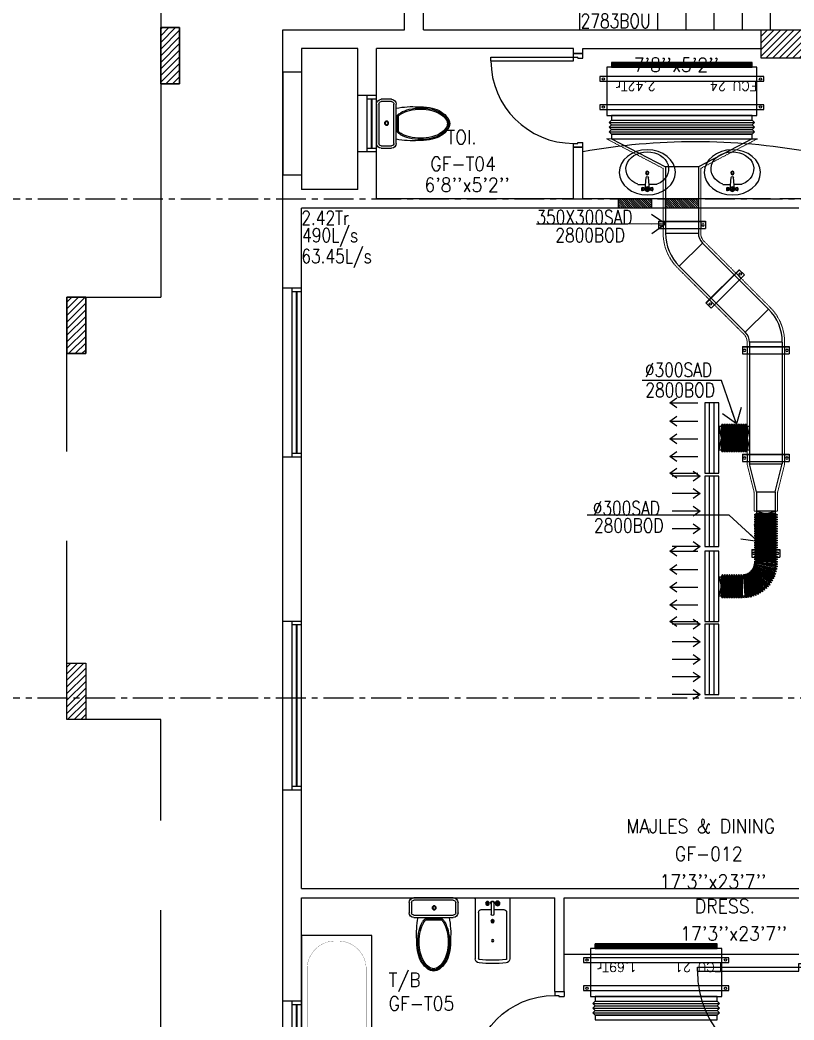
# Model space of a CAD drawing. Header units: millimetres. Extents: x -1288794 to 2153086, y -2701644 to -1428868.
# Drawn here: x 1095371 to 1103621, y -1504121 to -1493463 of the extents above; entities that cross this region are included whole.
import ezdxf

# ---------------------------------------------------------------- set-up
doc = ezdxf.new("R2010")
doc.units = ezdxf.units.MM
doc.header["$LTSCALE"] = 100
for name, pattern in [('CENTER', [50.8, 31.75, -6.35, 6.35, -6.35]), ('DASHED2', [9.525, 6.35, -3.175]), ('HIDDEN', [9.525, 6.35, -3.175])]:
    doc.linetypes.add(name, pattern=pattern)
for name, color, linetype in [('A-ANNO-TEXT', 8, 'Continuous'), ('A-DOOR', 4, 'Continuous'), ('A-FLOR-OVHD', 4, 'DASHED2'), ('A-FLOR-PFIX', 8, 'Continuous'), ('A-FLOR-SPCL', 8, 'Continuous'), ('A-GLAZ', 5, 'Continuous'), ('A-GRID', 253, 'CENTER'), ('A-WALL-FULL', 8, 'Continuous'), ('AC-FD', 1, 'Continuous'), ('AC-HLTEXT', 100, 'Continuous'), ('AC-SAD', 3, 'Continuous'), ('AC-SAD TEXT', 3, 'Continuous'), ('AC-WALL OPENING', 1, 'Continuous'), ('FCU-AC', 160, 'Continuous'), ('M-HANGER', 30, 'Continuous'), ('RETURN GRILL RIGHT', 1, 'Continuous'), ('S-COL- HACT.', 9, 'Continuous'), ('S-COL.', 8, 'Continuous'), ('SUPPLY GRILL RIGHT', 3, 'Continuous')]:
    doc.layers.add(name, color=color, linetype=linetype)
doc.layers.add('INSULATION', color=1, linetype='Continuous', lineweight=5)
doc.styles.add('ROMAND', font='romand')
doc.styles.add('ROMANS', font='romans.shx', dxfattribs={"width": 0.8})
doc.styles.add('SIMPLEX', font='simplex.shx', dxfattribs={"width": 0.8})
doc.dimstyles.new('100 of DIM2', dxfattribs={"dimscale": 0, "dimtxt": 200, "dimasz": 150, "dimexe": 75, "dimexo": 200, "dimgap": 75, "dimtad": 1, "dimdec": 0, "dimrnd": 5, "dimzin": 0, "dimdsep": 46, "dimtxsty": 'ROMANS', "dimblk": 'ARCHTICK', "dimcen": 100, "dimclrd": 94, "dimclre": 94, "dimclrt": 2, "dimadec": 0, "dimazin": 0, "dimtfac": 1, "dimtdec": 0, "dimtofl": 0, "dimtmove": 2, "dimatfit": 3, "dimldrblk": 'OPEN90', "dimfxl": 75, "dimtolj": 1, "dimtzin": 0, "dimarcsym": 0})
pattern_1 = [(45, (2220225.743, -1109556.65), (-35.355339, 35.355339), [])]

# ---------------------------------------------------------------- blocks, each defined once
blk = doc.blocks.new('BIDET-1')
for p, q in [((175, 0), (-175, 0)), ((-185, -10), (-185, -649)), ((-39, -59), (-69, -59)), ((-54, -44), (-54, -74)), ((-15, -54), (-15, -174)), ((15, -54), (15, -174)), ((39, -59), (69, -59)), ((54, -44), (54, -74)), ((185, -10), (185, -649)), ((-150, -155), (-150, -649)), ((-15, -125), (-120, -125)), ((120, -125), (15, -125)), ((150, -155), (150, -649)), ((12, -250), (-12, -250)), ((-9, -259), (9, -241)), ((-9, -241), (9, -259)), ((0, -238), (0, -262))]:
    blk.add_line(p, q)
for centre, radius in [((-54, -59), 25), ((-54, -59), 20), ((-54, -59), 15.2), ((-54, -59), 10.2), ((54, -59), 20), ((54, -59), 15.2), ((54, -59), 10.2), ((0, -250), 17.5), ((0, -250), 12.5), ((0, -457), 12.5), ((0, -457), 10)]:
    blk.add_circle(centre, radius)
for centre, radius, start, end in [((-175, -10), 10, 90, 180), ((175, -10), 10, 0, 90), ((0, -54), 20, 318.5904, 221.4096), ((0, -54), 15, 0, 180), ((-120, -155), 30, 90, 180), ((0, -174), 15, 180, 0), ((120, -155), 30, 0, 90), ((-140, -649), 45, 180, 265.2062), ((-140, -649), 10, 180, 265.2062), ((0, 1020), 1720, 265.2062, 274.7938), ((0, 1020), 1685, 265.2062, 274.7938), ((140, -649), 10, 274.7938, 0), ((140, -649), 45, 274.7938, 0)]:
    blk.add_arc(centre, radius, start, end)
blk = doc.blocks.new('D-120-R1')
for p, q in [((-80, 1180), (-40, 1180)), ((-80, 1180), (-80, 100)), ((-40, 1180), (-40, 55)), ((-1200, 100), (-1160, 100)), ((-1200, 100), (-1200, 0)), ((-1160, 100), (-1160, 55)), ((-1160, 55), (-1150, 55)), ((-1150, 55), (-1150, 0)), ((-80, 100), (0, 100)), ((-50, 55), (-40, 55)), ((-50, 55), (-50, 0)), ((-50, 0), (0, 0)), ((0, 100), (0, 0)), ((-1200, 0), (-1150, 0))]:
    blk.add_line(p, q)
at = {"linetype": 'Continuous'}
blk.add_arc((-80, 100), 1080, 90, 180, dxfattribs=at)
blk = doc.blocks.new('D-100-R1')
for p, q in [((-80, 980), (-80, 100)), ((-80, 980), (-40, 980)), ((-40, 980), (-40, 55)), ((-1000, 100), (-1000, 0)), ((-1000, 100), (-960, 100)), ((-960, 100), (-960, 55)), ((-960, 55), (-950, 55)), ((-950, 55), (-950, 0)), ((-80, 100), (0, 100)), ((-50, 55), (-50, 0)), ((-50, 55), (-40, 55)), ((-50, 0), (0, 0)), ((0, 100), (0, 0)), ((-1000, 0), (-950, 0))]:
    blk.add_line(p, q)
at = {"linetype": 'Continuous'}
blk.add_arc((-80, 100), 880, 90, 180, dxfattribs=at)
blk = doc.blocks.new('WC-1')
for p, q in [((-210, 0), (210, 0)), ((-260, -160), (-260, -50)), ((-235, -160), (-235, -50)), ((-210, -25), (210, -25)), ((235, -50), (235, -160)), ((260, -50), (260, -160)), ((210, -185), (-210, -185)), ((210, -210), (-210, -210)), ((91, -223), (-91, -223)), ((86, -235), (-86, -235))]:
    blk.add_line(p, q)
for radius in [22.1, 17.1]:
    blk.add_circle((-6, -107), radius)
for centre, radius, start, end in [((-210, -50), 50, 90, 180), ((-210, -50), 25, 90, 180), ((210, -50), 50, 360, 90), ((210, -50), 25, 360, 90), ((-210, -160), 50, 180, 270), ((-210, -160), 25, 180, 270), ((722, -383), 904, 168.9529, 184.0632), ((210, -160), 25, 270, 360), ((210, -160), 50, 270, 360), ((178, -428), 341, 149.8586, 166.4766), ((178, -428), 328, 149.8586, 166.4766), ((69, -365), 214, 138.4152, 149.8586), ((69, -365), 201, 139.9943, 149.8586), ((-69, -365), 201, 30.1414, 40.0057), ((-69, -365), 214, 30.1414, 41.5848), ((-178, -428), 328, 13.5234, 30.1414), ((-178, -428), 341, 13.5234, 30.1414), ((352, -470), 520, 166.4766, 180), ((352, -470), 507, 166.4766, 180), ((-352, -470), 507, 360, 13.5234), ((-352, -470), 520, 360, 13.5234), ((352, -470), 532, 177.5541, 180), ((352, -470), 532, 180, 193.5234), ((352, -470), 520, 180, 193.5234), ((352, -470), 507, 180, 193.5234), ((-352, -470), 507, 346.4766, 360), ((-352, -470), 520, 346.4766, 360), ((-352, -470), 532, 346.4766, 360), ((-352, -470), 532, 360, 2.4459), ((178, -512), 353, 193.5234, 210.1414), ((178, -512), 341, 193.5234, 210.1414), ((178, -512), 328, 193.5234, 210.1414), ((-178, -512), 328, 329.8586, 346.4766), ((-178, -512), 341, 329.8586, 346.4766), ((-178, -512), 353, 329.8586, 346.4766), ((69, -575), 226, 210.1414, 234.4972), ((69, -575), 214, 210.1414, 234.4972), ((69, -575), 201, 210.1414, 234.4972), ((0, -672), 83.4, 234.4972, 270), ((0, -672), 83.4, 270, 305.5028), ((-69, -575), 201, 305.5028, 329.8586), ((-69, -575), 214, 305.5028, 329.8586), ((-69, -575), 226, 305.5028, 329.8586), ((0, -672), 108, 234.4972, 270), ((0, -672), 95.9, 234.4972, 270), ((0, -672), 95.9, 270, 305.5028), ((0, -672), 108, 270, 305.5028)]:
    blk.add_arc(centre, radius, start, end)
at = {"linetype": 'Continuous', "ltscale": 50}
blk.add_arc((-722, -383), 904, 355.9368, 11.0471, dxfattribs=at)
blk = doc.blocks.new('BT-2')
blk.add_lwpolyline([(0, 750), (1700, 750), (1700, 0), (0, 0)], close=True)
at = {"const_width": 2}
blk.add_lwpolyline([(60, 690), (1340, 690, -0.414214), (1640, 390), (1640, 360, -0.414214), (1340, 60), (60, 60)], format="xyb", close=True, dxfattribs=at)
blk.add_circle((125, 375), 31.9)
blk = doc.blocks.new('W-60')
for p, q in [((600, 100), (0, 100)), ((600, 0), (0, 0)), ((40, 0), (40, 100)), ((560, 100), (560, 0))]:
    blk.add_line(p, q)
at = {"linetype": 'Continuous'}
for p, q in [((560, 53), (40, 53)), ((560, 47), (40, 47))]:
    blk.add_line(p, q, dxfattribs=at)
blk = doc.blocks.new('W-180')
for p, q in [((1800, 100), (0, 100)), ((1800, 0), (0, 0)), ((40, 0), (40, 100)), ((1760, 100), (1760, 0))]:
    blk.add_line(p, q)
at = {"linetype": 'Continuous'}
for p, q in [((1760, 53), (40, 53)), ((1760, 47), (40, 47))]:
    blk.add_line(p, q, dxfattribs=at)
blk = doc.blocks.new('LAV-2')
for p, q in [((-102, 330), (-23, 330)), ((-21, 393), (-55, 399)), ((-21, 369), (-55, 363)), ((-24, 385), (-49, 381)), ((-24, 377), (-49, 381)), ((-25, 381), (-13, 258)), ((-19, 381), (17, 381)), ((-1, 363), (-1, 399)), ((23, 381), (11, 257)), ((53, 399), (20, 393)), ((53, 363), (20, 369)), ((21, 329), (101, 329)), ((47, 381), (23, 385)), ((47, 381), (23, 376))]:
    blk.add_line(p, q)
for centre, radius in [((-1, 381), 24), ((-1, 381), 18), ((-1, 209), 18), ((-1, 209), 13.2)]:
    blk.add_circle(centre, radius)
blk.add_arc((-1, 257), 12, 179.8053, 359.8053)
for centre, major_axis, ratio in [((-1, 202), (-300, 1), 0.8), ((53, 381), (0.1, 18), 0.333333)]:
    blk.add_ellipse(centre, major_axis=major_axis, ratio=ratio)
blk.add_ellipse((-1, 166), major_axis=(-228, 1), ratio=0.8, start_param=5.174, end_param=10.533963)
at = {"extrusion": (0, 0, -1)}
blk.add_ellipse((-55, 381), major_axis=(0.1, 18), ratio=0.333333, dxfattribs=at)
for points, knots in [([(-55, 365), (-55, 366), (-55, 366), (-55, 366), (-55, 366), (-56, 367), (-56, 368), (-57, 370), (-57, 371), (-58, 374), (-58, 375), (-58, 379), (-58, 381), (-58, 386), (-58, 388), (-57, 392), (-57, 393), (-56, 394), (-56, 395), (-55, 396), (-55, 396), (-55, 396), (-55, 397), (-55, 397)], [3.378318, 3.378318, 3.378318, 3.378318, 3.519844, 3.519844, 3.66137, 3.66137, 3.925951, 3.925951, 4.190531, 4.190531, 4.455112, 4.455112, 4.86737, 4.86737, 5.279628, 5.279628, 5.565785, 5.565785, 5.785568, 5.785568, 5.957, 5.957, 6.04646, 6.04646, 6.04646, 6.04646]), ([(-55, 397), (-55, 397), (-54, 396), (-54, 396), (-54, 396), (-53, 395), (-53, 394), (-52, 392), (-52, 391), (-52, 388), (-51, 387), (-51, 383), (-51, 381), (-51, 376), (-52, 374), (-52, 370), (-53, 369), (-53, 368), (-54, 367), (-54, 366), (-54, 366), (-55, 366), (-55, 365), (-55, 365)], [0.236726, 0.236726, 0.236726, 0.236726, 0.378252, 0.378252, 0.519778, 0.519778, 0.784358, 0.784358, 1.048939, 1.048939, 1.313519, 1.313519, 1.725777, 1.725777, 2.138035, 2.138035, 2.424192, 2.424192, 2.643976, 2.643976, 2.815407, 2.815407, 2.904867, 2.904867, 2.904867, 2.904867]), ([(53, 396), (53, 396), (53, 396), (53, 396), (53, 395), (52, 394), (52, 394), (51, 392), (51, 390), (50, 388), (50, 386), (50, 383), (50, 380), (50, 376), (50, 373), (51, 370), (51, 369), (52, 367), (52, 367), (53, 366), (53, 365), (53, 365), (53, 365), (53, 365)], [0.236726, 0.236726, 0.236726, 0.236726, 0.378252, 0.378252, 0.519778, 0.519778, 0.784358, 0.784358, 1.048939, 1.048939, 1.313519, 1.313519, 1.725777, 1.725777, 2.138035, 2.138035, 2.424192, 2.424192, 2.643976, 2.643976, 2.815407, 2.815407, 2.904867, 2.904867, 2.904867, 2.904867]), ([(53, 365), (53, 365), (53, 365), (54, 366), (54, 366), (55, 367), (55, 368), (56, 370), (56, 371), (56, 373), (57, 375), (57, 379), (57, 381), (57, 386), (56, 388), (56, 391), (55, 392), (55, 394), (54, 395), (54, 396), (54, 396), (54, 396), (53, 396), (53, 396)], [3.378318, 3.378318, 3.378318, 3.378318, 3.519844, 3.519844, 3.66137, 3.66137, 3.925951, 3.925951, 4.190531, 4.190531, 4.455112, 4.455112, 4.86737, 4.86737, 5.279628, 5.279628, 5.565785, 5.565785, 5.785568, 5.785568, 5.957, 5.957, 6.04646, 6.04646, 6.04646, 6.04646])]:
    blk.add_open_spline(points, degree=3, knots=knots)
blk = doc.blocks.new('fcu 2 tr')
h = blk.add_hatch()
h.set_pattern_fill('NET', color=3)
h.paths.add_polyline_path([(80954, -1588493), (79654, -1588493), (79654, -1588543), (80954, -1588543)])
at = {"layer": 'FCU-AC', "color": 1}
for p, q in [((80954, -1587730), (79654, -1587730)), ((79654, -1587730), (79654, -1587780)), ((80954, -1587780), (80954, -1587730)), ((79654, -1587780), (80954, -1587780)), ((80954, -1587930), (79654, -1587930)), ((79654, -1587930), (79654, -1587980)), ((80954, -1587980), (80954, -1587930)), ((79654, -1587980), (80954, -1587980))]:
    blk.add_line(p, q, dxfattribs=at)
at = {"layer": 'FCU-AC'}
for p, q in [((79654, -1587780), (79629, -1587805)), ((80979, -1587805), (79629, -1587805)), ((79654, -1587830), (79629, -1587805)), ((79654, -1587830), (79629, -1587855)), ((80954, -1587780), (79654, -1587780)), ((80954, -1587830), (79654, -1587830)), ((80954, -1587830), (79654, -1587830)), ((80954, -1587780), (80979, -1587805)), ((80954, -1587830), (80979, -1587805)), ((80954, -1587830), (80979, -1587855)), ((80979, -1587855), (79629, -1587855)), ((79654, -1587880), (79629, -1587855)), ((79654, -1587880), (79629, -1587905)), ((80979, -1587905), (79629, -1587905)), ((79654, -1587930), (79629, -1587905)), ((80954, -1587880), (79654, -1587880)), ((80954, -1587880), (79654, -1587880)), ((80954, -1587880), (80979, -1587855)), ((80954, -1587880), (80979, -1587905)), ((80954, -1587930), (80979, -1587905))]:
    blk.add_line(p, q, dxfattribs=at)
at = {"layer": 'FCU-AC', "color": 6}
for points in [[(79529, -1588093), (81079, -1588093), (81079, -1588043), (79529, -1588043)], [(79529, -1588393), (81079, -1588393), (81079, -1588343), (79529, -1588343)]]:
    blk.add_lwpolyline(points, close=True, dxfattribs=at)
at = {"layer": 'FCU-AC'}
blk.add_lwpolyline([(79604, -1588493), (81004, -1588493), (81004, -1587980), (79604, -1587980)], close=True, dxfattribs=at)
at = {"layer": 'FCU-AC', "color": 3}
blk.add_lwpolyline([(79654, -1588543), (80954, -1588543), (80954, -1588493), (79654, -1588493)], close=True, dxfattribs=at)
at = {"layer": 'FCU-AC', "color": 6}
for centre in [(79566, -1588068), (81041, -1588068), (79566, -1588368), (81041, -1588368)]:
    blk.add_circle(centre, 12.5, dxfattribs=at)
blk = doc.blocks.new('_ArchTick')
at = {"color": 0, "linetype": 'ByBlock', "const_width": 0.15}
blk.add_lwpolyline([(-0.5, -0.5), (0.5, 0.5)], dxfattribs=at)
blk = doc.blocks.new('*U441')
at = {"layer": 'AC-SAD'}
for p, q in [((-25, 0, 0), (-12.5, 25, 0)), ((-12.5, 25, 0), (-12.5, -225, 0)), ((-12.5, 25, 0), (0, 0, 0)), ((-25, 0, 0), (-25, -200, 0)), ((-25, -200, 0), (-12.5, -225, 0)), ((-12.5, -225, 0), (0, -200, 0))]:
    blk.add_line(p, q, dxfattribs=at)
blk = doc.blocks.new('*U442')
at = {"layer": 'AC-SAD', "color": 0, "linetype": 'ByBlock', "lineweight": -2, "transparency": 16777216}
for p, rotation in [((1103389, -1499394, 0), 245.4446659229591), ((1103398, -1499371, 0), 249.5372216024651), ((1103406, -1499347, 0), 253.6297772819709), ((1103413, -1499323, 0), 257.7223329614765), ((1103417, -1499298, 0), 261.814888640982), ((1103420, -1499274, 0), 265.9074443204876), ((1103421, -1499249, 0), 269.9999999999933), ((1103095, -1499598, 0), 184.0563307303722), ((1103120, -1499595, 0), 188.1488864098778), ((1103145, -1499591, 0), 192.2414420893836), ((1103169, -1499585, 0), 196.3339977688895), ((1103193, -1499577, 0), 200.4265534483953), ((1103216, -1499567, 0), 204.5191091279013), ((1103238, -1499556, 0), 208.6116648074071), ((1103260, -1499543, 0), 212.7042204869129), ((1103280, -1499529, 0), 216.7967761664187), ((1103300, -1499513, 0), 220.8893318459246), ((1103318, -1499496, 0), 224.9818875254303), ((1103335, -1499478, 0), 229.074443204936), ((1103351, -1499458, 0), 233.1669988844416), ((1103365, -1499438, 0), 237.2595545639475), ((1103378, -1499416, 0), 241.3521102434533)]:
    blk.add_blockref('*U441', p, dxfattribs=dict(at, rotation=rotation))
blk = doc.blocks.new('fcu 2.5 tr')
h = blk.add_hatch()
h.set_pattern_fill('NET', color=3)
h.paths.add_polyline_path([(83172, -1587743), (81672, -1587743), (81672, -1587793), (83172, -1587793)])
at = {"layer": 'FCU-AC', "color": 1}
for p, q in [((83172, -1586980), (81672, -1586980)), ((81672, -1586980), (81672, -1587030)), ((83172, -1587030), (83172, -1586980)), ((81672, -1587030), (83172, -1587030)), ((83172, -1587180), (81672, -1587180)), ((81672, -1587180), (81672, -1587230)), ((83172, -1587230), (83172, -1587180)), ((81672, -1587230), (83172, -1587230))]:
    blk.add_line(p, q, dxfattribs=at)
at = {"layer": 'FCU-AC'}
for p, q in [((81672, -1587030), (81647, -1587055)), ((83197, -1587055), (81647, -1587055)), ((81672, -1587080), (81647, -1587055)), ((81672, -1587080), (81647, -1587105)), ((83172, -1587030), (81672, -1587030)), ((83172, -1587080), (81672, -1587080)), ((83172, -1587080), (81672, -1587080)), ((83197, -1587055), (83172, -1587030)), ((83197, -1587055), (83172, -1587080)), ((83197, -1587105), (83172, -1587080)), ((83197, -1587105), (81647, -1587105)), ((81672, -1587130), (81647, -1587105)), ((81672, -1587130), (81647, -1587155)), ((83197, -1587155), (81647, -1587155)), ((81672, -1587180), (81647, -1587155)), ((83172, -1587130), (81672, -1587130)), ((83172, -1587130), (81672, -1587130)), ((83197, -1587105), (83172, -1587130)), ((83197, -1587155), (83172, -1587130)), ((83197, -1587155), (83172, -1587180))]:
    blk.add_line(p, q, dxfattribs=at)
at = {"layer": 'FCU-AC', "color": 6}
for points in [[(81547, -1587343), (83297, -1587343), (83297, -1587293), (81547, -1587293)], [(81547, -1587643), (83297, -1587643), (83297, -1587593), (81547, -1587593)]]:
    blk.add_lwpolyline(points, close=True, dxfattribs=at)
at = {"layer": 'FCU-AC'}
blk.add_lwpolyline([(81622, -1587743), (83222, -1587743), (83222, -1587230), (81622, -1587230)], close=True, dxfattribs=at)
at = {"layer": 'FCU-AC', "color": 3}
blk.add_lwpolyline([(81672, -1587793), (83172, -1587793), (83172, -1587743), (81672, -1587743)], close=True, dxfattribs=at)
at = {"layer": 'FCU-AC', "color": 6}
for centre in [(81584, -1587318), (83259, -1587318), (81584, -1587618), (83259, -1587618)]:
    blk.add_circle(centre, 12.5, dxfattribs=at)
blk = doc.blocks.new('*U416')
at = {"linetype": 'Continuous'}
for p, q in [((-38, -219), (-38, 281)), ((42, 281), (-38, 281)), ((42, 231), (-38, 231)), ((37, -219), (37, 281)), ((42, -219), (42, 281)), ((42, -169), (-38, -169)), ((42, -219), (-38, -219))]:
    blk.add_line(p, q, dxfattribs=at)
for centre in [(0, 256), (0, -194)]:
    blk.add_circle(centre, 12.5, dxfattribs=at)
blk = doc.blocks.new('*U417')
at = {"linetype": 'Continuous'}
for p, q in [((-38, -212), (-38, 288)), ((42, 288), (-38, 288)), ((42, 238), (-38, 238)), ((37, -212), (37, 288)), ((42, -212), (42, 288)), ((42, -162), (-38, -162)), ((42, -212), (-38, -212))]:
    blk.add_line(p, q, dxfattribs=at)
for centre in [(0, 263), (0, -187)]:
    blk.add_circle(centre, 12.5, dxfattribs=at)
blk = doc.blocks.new('*U418')
at = {"linetype": 'Continuous'}
for p, q in [((-38, -226), (-38, 274)), ((42, 274), (-38, 274)), ((42, 224), (-38, 224)), ((37, -226), (37, 274)), ((42, -226), (42, 274)), ((42, -176), (-38, -176)), ((42, -226), (-38, -226))]:
    blk.add_line(p, q, dxfattribs=at)
for centre in [(0, 249), (0, -201)]:
    blk.add_circle(centre, 12.5, dxfattribs=at)
blk = doc.blocks.new('*U419')
at = {"linetype": 'Continuous'}
for p, q in [((-38, -232), (-38, 268)), ((42, 268), (-38, 268)), ((42, 218), (-38, 218)), ((37, -232), (37, 268)), ((42, -232), (42, 268)), ((42, -182), (-38, -182)), ((42, -232), (-38, -232))]:
    blk.add_line(p, q, dxfattribs=at)
for centre in [(0, 243), (0, -207)]:
    blk.add_circle(centre, 12.5, dxfattribs=at)
blk = doc.blocks.new('*U420')
at = {"linetype": 'Continuous'}
for p, q in [((-38, -132), (-38, 168)), ((42, 168), (-38, 168)), ((42, 118), (-38, 118)), ((37, -132), (37, 168)), ((42, -132), (42, 168)), ((42, -82), (-38, -82)), ((42, -132), (-38, -132))]:
    blk.add_line(p, q, dxfattribs=at)
for centre in [(0, 143), (0, -107)]:
    blk.add_circle(centre, 12.5, dxfattribs=at)
blk = doc.blocks.new('SUPPLY GRILL RIGHT')
at = {"layer": 'SUPPLY GRILL RIGHT'}
for p, q in [((375, 25), (-375, 25)), ((375, -25), (375, 25)), ((375, -25), (-375, -25)), ((375, -75), (375, -25))]:
    blk.add_line(p, q, dxfattribs=at)
blk.add_lwpolyline([(-375, -75), (375, -75), (375, 75), (-375, 75)], close=True, dxfattribs=at)
for points in [[(-375, -450), (-375, -150)], [(-178.5, -450), (-178.5, -150)], [(9, -450), (9, -150)], [(196.5, -450), (196.5, -150)], [(375, -450), (375, -150)]]:
    blk.add_leader(points, dimstyle='100 of DIM2', override={"dimscale": 1, "dimasz": 75, "dimtad": 0, "dimclrd": 0, "dimfxl": 0.2}, dxfattribs=at)
blk = doc.blocks.new('RETURN GRILL RIGHT')
at = {"layer": 'RETURN GRILL RIGHT'}
for p, q in [((375, 25), (-375, 25)), ((375, -25), (-375, -25))]:
    blk.add_line(p, q, dxfattribs=at)
blk.add_lwpolyline([(-375, -75), (375, -75), (375, 75), (-375, 75)], close=True, dxfattribs=at)
for points in [[(-375, -125), (-375, -425)], [(-187.5, -125), (-187.5, -425)], [(0, -125), (0, -425)], [(187.5, -125), (187.5, -425)], [(375, -125), (375, -425)]]:
    blk.add_leader(points, dimstyle='100 of DIM2', override={"dimscale": 1, "dimasz": 75, "dimtad": 0, "dimclrd": 0, "dimfxl": 0.2}, dxfattribs=at)

msp = doc.modelspace()

# ---------------------------------------------------------------- hatches: boundary and pattern name
at = {"layer": 'AC-FD', "linetype": 'ByBlock'}
h = msp.add_hatch(dxfattribs=at)
h.set_pattern_fill('ANSI31', color=256, scale=5, angle=90, style=0)
h.set_pattern_definition([(135, (-489176.07, -1557408.634), (-11.22532015, -11.22532015), [])])
h.paths.add_polyline_path([(1102601, -1495468.7), (1102601, -1495368.7), (1102251, -1495368.6), (1102251, -1495468.6)])
at = {"layer": 'AC-WALL OPENING', "linetype": 'ByBlock'}
h = msp.add_hatch(dxfattribs=at)
h.set_pattern_fill('ANSI31', color=256, scale=5, angle=-90, style=0)
h.set_pattern_definition([(315, (2693401.504, -1433428.635), (11.22532015, 11.22532015), [])])
h.paths.add_polyline_path([(1101751.5, -1495368.6), (1101751.5, -1495468.6), (1102101.5, -1495468.6), (1102101.5, -1495368.6)])
at = {"layer": 'S-COL- HACT.', "linetype": 'Continuous', "ltscale": 3}
h = msp.add_hatch(dxfattribs=at)
h.set_pattern_fill('ANSI31', color=256, scale=400, style=0)
h.set_pattern_definition(pattern_1)
h.paths.add_polyline_path([(1096870.6, -1493543.6), (1096870.6, -1494143.6), (1097070.6, -1494143.6), (1097070.6, -1493543.6)])
h = msp.add_hatch(dxfattribs=at)
h.set_pattern_fill('ANSI31', color=256, scale=400, style=0)
h.set_pattern_definition([(45, (1340765.747, -1509993.415), (-35.355339, 35.355339), [])])
h.paths.add_polyline_path([(1103870.6, -1493568.6), (1103270.6, -1493568.6), (1103270.6, -1493868.6), (1103870.6, -1493868.6)])
h = msp.add_hatch(dxfattribs=at)
h.set_pattern_fill('ANSI31', color=256, scale=400, style=0)
h.set_pattern_definition(pattern_1)
h.paths.add_polyline_path([(1095870.6, -1496418.6), (1095870.6, -1497018.6), (1096070.6, -1497018.6), (1096070.6, -1496418.6)])
h = msp.add_hatch(dxfattribs=at)
h.set_pattern_fill('ANSI31', color=256, scale=400, style=0)
h.set_pattern_definition(pattern_1)
h.paths.add_polyline_path([(1095870.6, -1500918.6), (1095870.6, -1500318.6), (1096070.6, -1500318.6), (1096070.6, -1500918.6)])

# ---------------------------------------------------------------- linework, layer by layer
at = {"layer": 'A-FLOR-OVHD', "linetype": 'Continuous', "ltscale": 3}
for p in [(1096870.6, -1486718.6), (1096870.6, -1486718.6), (1095870.6, -1496418.6), (1095870.6, -1496418.6)]:
    msp.add_line(p, (1096870.6, -1496418.6), dxfattribs=at)
at = {"layer": 'A-FLOR-OVHD', "ltscale": 3}
msp.add_lwpolyline([(1123870.6, -1509268.6), (1123870.6, -1510568.6), (1111070.6, -1510568.6), (1111070.6, -1509268.6), (1109770.6, -1509268.6), (1109770.6, -1510568.6), (1105470.6, -1510568.6), (1105470.6, -1510168.6), (1103870.6, -1510168.6), (1103870.6, -1510568.6), (1096870.6, -1510568.6), (1096870.6, -1500918.6), (1095870.6, -1500918.6), (1095870.6, -1496418.6)], dxfattribs=at)
msp.add_lwpolyline([(1123870.6, -1509268.6), (1123870.6, -1510568.6), (1111070.6, -1510568.6), (1111070.6, -1509268.6), (1109770.6, -1509268.6), (1109770.6, -1510568.6), (1105470.6, -1510568.6), (1105470.6, -1510168.6), (1103870.6, -1510168.6), (1103870.6, -1510568.6), (1096870.6, -1510568.6), (1096870.6, -1500918.6), (1095870.6, -1500918.6), (1095870.6, -1496418.6)], dxfattribs=at)
at = {"layer": 'A-FLOR-SPCL', "ltscale": 3}
for p, q in [((1102170.6, -1493568.6), (1102170.6, -1491568.6)), ((1102470.6, -1493568.6), (1102470.6, -1491568.6)), ((1102770.6, -1493568.6), (1102770.6, -1491568.6)), ((1103070.6, -1493568.6), (1103070.6, -1491568.6)), ((1103370.6, -1493568.6), (1103370.6, -1491568.6)), ((1101170.6, -1503418.6), (1103670.6, -1503418.6))]:
    msp.add_line(p, q, dxfattribs=at)
msp.add_arc((1102570.6, -1501493), 6732.1, 79.7322, 100.2678, dxfattribs=at)
at = {"layer": 'A-GLAZ', "ltscale": 3}
for p, q in [((1098170.6, -1494018.6), (1098170.6, -1495118.6)), ((1098370.6, -1494018.6), (1098370.6, -1495118.6)), ((1098970.6, -1494868.6), (1098970.6, -1494268.6)), ((1098170.6, -1498118.6), (1098170.6, -1496318.6)), ((1098170.6, -1501668.6), (1098170.6, -1499868.6)), ((1098170.6, -1504518.6), (1098170.6, -1503918.6))]:
    msp.add_line(p, q, dxfattribs=at)
at = {"layer": 'A-GRID', "ltscale": 0.1}
for p, q in [((1086417.2, -1495368.6), (1129956.8, -1495368.6)), ((1086414.8, -1500687.6), (1129954.4, -1500687.6))]:
    msp.add_line(p, q, dxfattribs=at)
at = {"layer": 'A-WALL-FULL', "ltscale": 3}
for p, q in [((1099470.6, -1493568.6), (1099470.6, -1492568.6)), ((1099470.6, -1493568.6), (1099470.6, -1492568.6)), ((1099670.6, -1493568.6), (1099670.6, -1492568.6)), ((1099670.6, -1493568.6), (1099670.6, -1492568.6)), ((1096870.6, -1494143.6, 0), (1096870.6, -1493543.6, 0)), ((1096870.6, -1493543.6, 0), (1097070.6, -1493543.6, 0)), ((1097070.6, -1493543.6, 0), (1097070.6, -1494143.6, 0)), ((1098170.6, -1496318.6), (1098170.6, -1493568.6)), ((1098170.6, -1493568.6), (1099470.6, -1493568.6)), ((1098170.6, -1494018.6), (1098170.6, -1493568.6)), ((1099670.6, -1493568.6), (1103270.6, -1493568.6)), ((1098370.6, -1493768.6), (1098370.6, -1494018.6)), ((1098970.6, -1493768.6), (1098370.6, -1493768.6)), ((1098970.6, -1494268.6), (1098970.6, -1493768.6)), ((1101270.6, -1493768.6), (1099170.6, -1493768.6)), ((1099170.6, -1494268.6), (1099170.6, -1493768.6)), ((1101270.6, -1493818.6), (1101270.6, -1493768.6)), ((1101370.6, -1493818.6), (1101270.6, -1493818.6)), ((1101370.6, -1493818.6), (1101370.6, -1493768.6)), ((1101370.6, -1493768.6), (1103270.6, -1493768.6)), ((1098370.6, -1494018.6), (1098170.6, -1494018.6)), ((1097070.6, -1494143.6, 0), (1096870.6, -1494143.6, 0)), ((1099170.6, -1494268.6), (1098970.6, -1494268.6)), ((1099170.6, -1494868.6), (1098970.6, -1494868.6)), ((1098970.6, -1495268.6), (1098970.6, -1494868.6)), ((1099170.6, -1495368.6), (1099170.6, -1494868.6)), ((1101270.6, -1495368.6), (1101270.6, -1494818.6)), ((1101370.6, -1494818.6), (1101270.6, -1494818.6)), ((1101370.6, -1495368.6), (1101370.6, -1494818.6)), ((1098370.6, -1495118.6), (1098170.6, -1495118.6)), ((1098370.6, -1495118.6), (1098370.6, -1495268.6)), ((1098970.6, -1495268.6), (1098370.6, -1495268.6)), ((1101270.6, -1495368.6), (1099170.6, -1495368.6)), ((1103370.6, -1495368.6), (1101370.6, -1495368.6)), ((1103770.6, -1495368.6), (1103470.6, -1495368.6)), ((1098370.6, -1496318.6), (1098370.6, -1495468.6)), ((1103670.6, -1495468.6), (1098370.6, -1495468.6)), ((1098170.6, -1496318.6), (1098370.6, -1496318.6)), ((1095870.6, -1497018.6, 0), (1095870.6, -1496418.6)), ((1095870.6, -1496418.6), (1096070.6, -1496418.6, 0)), ((1096070.6, -1496418.6, 0), (1096070.6, -1497018.6, 0)), ((1096070.6, -1497018.6, 0), (1095870.6, -1497018.6, 0)), ((1098170.6, -1499868.6), (1098170.6, -1498118.6)), ((1098170.6, -1498118.6), (1098370.6, -1498118.6)), ((1098370.6, -1499868.6), (1098370.6, -1498118.6)), ((1098170.6, -1499868.6), (1098370.6, -1499868.6)), ((1095870.6, -1500918.6), (1095870.6, -1500318.6, 0)), ((1095870.6, -1500318.6, 0), (1096070.6, -1500318.6)), ((1096070.6, -1500318.6), (1096070.6, -1500918.6)), ((1096070.6, -1500918.6), (1095870.6, -1500918.6)), ((1098170.6, -1502918.6), (1098170.6, -1501668.6)), ((1098170.6, -1501668.6), (1098370.6, -1501668.6)), ((1098370.6, -1502718.6), (1098370.6, -1501668.6)), ((1098370.6, -1502718.6), (1103670.6, -1502718.6)), ((1098370.6, -1502818.6), (1101070.6, -1502818.6)), ((1098370.6, -1503918.6), (1098370.6, -1502818.6)), ((1101070.6, -1503818.6), (1101070.6, -1502818.6)), ((1101170.6, -1503818.6), (1101170.6, -1502818.6)), ((1101170.6, -1502818.6), (1103670.6, -1502818.6)), ((1098170.6, -1502918.6), (1098170.6, -1502918.6)), ((1098170.6, -1503918.6), (1098170.6, -1502918.6)), ((1101070.6, -1503818.6), (1101170.6, -1503818.6)), ((1098370.6, -1503918.6), (1098170.6, -1503918.6))]:
    msp.add_line(p, q, dxfattribs=at)
at = {"layer": 'A-WALL-FULL', "linetype": 'Continuous', "ltscale": 3}
for points in [[(1095870.6, -1496418.6), (1096070.6, -1496418.6), (1096070.6, -1497018.6), (1095870.6, -1497018.6)], [(1095870.6, -1500318.6), (1096070.6, -1500318.6), (1096070.6, -1500918.6), (1095870.6, -1500918.6)]]:
    msp.add_lwpolyline(points, close=True, dxfattribs=at)
at = {"layer": 'AC-FD', "linetype": 'ByBlock'}
msp.add_lwpolyline([(1102251, -1495468.6), (1102251, -1495368.6), (1102601, -1495368.7), (1102601, -1495468.7)], close=True, dxfattribs=at)
at = {"layer": 'AC-SAD'}
for p, q in [((1103176, -1494629.5), (1101676, -1494629.5)), ((1101676, -1494729.5), (1102251, -1495029.5)), ((1103176, -1494729.5), (1102601, -1495029.5)), ((1103176, -1494729.5), (1103230, -1494729.5)), ((1102251, -1495029.5), (1102251, -1495734)), ((1102601, -1495029.5), (1102251, -1495029.5)), ((1102601, -1495029.5), (1102601, -1495734)), ((1102251, -1495734), (1102601, -1495734)), ((1102397.4, -1496087.6), (1102644.9, -1495840.1)), ((1102644.9, -1495840.1), (1103349.1, -1496544.3)), ((1102397.4, -1496087.6), (1103101.6, -1496791.8)), ((1103349.1, -1496544.3, 0), (1103101.6, -1496791.8)), ((1103145.6, -1496897.8), (1103145.6, -1498193.6)), ((1103495.6, -1496897.8), (1103145.6, -1496897.8)), ((1103495.6, -1496897.8), (1103495.6, -1498193.6)), ((1102820.6, -1497793.6), (1102820.6, -1498043.6)), ((1102820.6, -1497793.6), (1102845.6, -1497918.6)), ((1102820.6, -1497793.6), (1103145.6, -1497793.6)), ((1102845.6, -1497793.6), (1102858.1, -1497768.6)), ((1102845.6, -1497793.6), (1102845.6, -1498043.6)), ((1102858.1, -1497768.6), (1102858.1, -1498068.6)), ((1102858.1, -1497768.6), (1102870.6, -1497793.6)), ((1102870.6, -1497793.6), (1102883.1, -1497768.6)), ((1102870.6, -1497793.6), (1102870.6, -1498043.6)), ((1102883.1, -1497768.6), (1102883.1, -1498068.6)), ((1102883.1, -1497768.6), (1102895.6, -1497793.6)), ((1102895.6, -1497793.6), (1102908.1, -1497768.6)), ((1102895.6, -1497793.6), (1102895.6, -1498043.6)), ((1102908.1, -1497768.6), (1102908.1, -1498068.6)), ((1102908.1, -1497768.6), (1102920.6, -1497793.6)), ((1102920.6, -1497793.6), (1102933.1, -1497768.6)), ((1102920.6, -1497793.6), (1102920.6, -1498043.6)), ((1102933.1, -1497768.6), (1102933.1, -1498068.6)), ((1102933.1, -1497768.6), (1102945.6, -1497793.6)), ((1102945.6, -1497793.6), (1102958.1, -1497768.6)), ((1102945.6, -1497793.6), (1102945.6, -1498043.6)), ((1102958.1, -1497768.6), (1102958.1, -1498068.6)), ((1102958.1, -1497768.6), (1102970.6, -1497793.6)), ((1102970.6, -1497793.6), (1102983.1, -1497768.6)), ((1102970.6, -1497793.6), (1102970.6, -1498043.6)), ((1102983.1, -1497768.6), (1102983.1, -1498068.6)), ((1102983.1, -1497768.6), (1102995.6, -1497793.6)), ((1102995.6, -1497793.6), (1103008.1, -1497768.6)), ((1102995.6, -1497793.6), (1102995.6, -1498043.6)), ((1103008.1, -1497768.6), (1103008.1, -1498068.6)), ((1103008.1, -1497768.6), (1103020.6, -1497793.6)), ((1103020.6, -1497793.6), (1103033.1, -1497768.6)), ((1103020.6, -1497793.6), (1103020.6, -1498043.6)), ((1103033.1, -1497768.6), (1103033.1, -1498068.6)), ((1103033.1, -1497768.6), (1103045.6, -1497793.6)), ((1103045.6, -1497793.6), (1103058.1, -1497768.6)), ((1103045.6, -1497793.6), (1103045.6, -1498043.6)), ((1103058.1, -1497768.6), (1103058.1, -1498068.6)), ((1103058.1, -1497768.6), (1103070.6, -1497793.6)), ((1103070.6, -1497793.6), (1103083.1, -1497768.6)), ((1103070.6, -1497793.6), (1103070.6, -1498043.6)), ((1103083.1, -1497768.6), (1103083.1, -1498068.6)), ((1103083.1, -1497768.6), (1103095.6, -1497793.6)), ((1103095.6, -1497793.6), (1103108.1, -1497768.6)), ((1103095.6, -1497793.6), (1103095.6, -1498043.6)), ((1103108.1, -1497768.6), (1103108.1, -1498068.6)), ((1103108.1, -1497768.6), (1103120.6, -1497793.6)), ((1103120.6, -1497793.6), (1103120.6, -1498043.6)), ((1103145.6, -1497793.6), (1103120.6, -1497918.6)), ((1102845.6, -1497918.6), (1102820.6, -1498043.6)), ((1103120.6, -1497918.6), (1103145.6, -1498043.6)), ((1102820.6, -1498043.6), (1103145.6, -1498043.6)), ((1102858.1, -1498068.6), (1102845.6, -1498043.6)), ((1102870.6, -1498043.6), (1102858.1, -1498068.6)), ((1102883.1, -1498068.6), (1102870.6, -1498043.6)), ((1102895.6, -1498043.6), (1102883.1, -1498068.6)), ((1102908.1, -1498068.6), (1102895.6, -1498043.6)), ((1102920.6, -1498043.6), (1102908.1, -1498068.6)), ((1102933.1, -1498068.6), (1102920.6, -1498043.6)), ((1102945.6, -1498043.6), (1102933.1, -1498068.6)), ((1102958.1, -1498068.6), (1102945.6, -1498043.6)), ((1102970.6, -1498043.6), (1102958.1, -1498068.6)), ((1102983.1, -1498068.6), (1102970.6, -1498043.6)), ((1102995.6, -1498043.6), (1102983.1, -1498068.6)), ((1103008.1, -1498068.6), (1102995.6, -1498043.6)), ((1103020.6, -1498043.6), (1103008.1, -1498068.6)), ((1103033.1, -1498068.6), (1103020.6, -1498043.6)), ((1103045.6, -1498043.6), (1103033.1, -1498068.6)), ((1103058.1, -1498068.6), (1103045.6, -1498043.6)), ((1103070.6, -1498043.6), (1103058.1, -1498068.6)), ((1103083.1, -1498068.6), (1103070.6, -1498043.6)), ((1103095.6, -1498043.6), (1103083.1, -1498068.6)), ((1103108.1, -1498068.6), (1103095.6, -1498043.6)), ((1103120.6, -1498043.6), (1103108.1, -1498068.6)), ((1103145.6, -1498193.6), (1103495.6, -1498193.6)), ((1103220.6, -1498493.6), (1103145.6, -1498193.6)), ((1103420.6, -1498493.6), (1103495.6, -1498193.6)), ((1103220.6, -1498493.6), (1103220.6, -1499248.6)), ((1103220.6, -1498493.6), (1103420.6, -1498493.6)), ((1103420.6, -1498493.6), (1103420.6, -1499248.6)), ((1103220.6, -1498723.6), (1103195.6, -1498736.1)), ((1103445.6, -1498736.1, 0), (1103195.6, -1498736.1)), ((1103195.6, -1498736.1), (1103220.6, -1498748.6)), ((1103220.6, -1498748.6), (1103195.6, -1498761.1)), ((1103420.6, -1498698.6, 0), (1103220.6, -1498698.6)), ((1103220.6, -1498698.6), (1103320.6, -1498723.6)), ((1103420.6, -1498723.6, 0), (1103220.6, -1498723.6)), ((1103420.6, -1498748.6, 0), (1103220.6, -1498748.6)), ((1103320.6, -1498723.6), (1103420.6, -1498698.6, 0)), ((1103420.6, -1498723.6), (1103445.6, -1498736.1)), ((1103445.6, -1498736.1), (1103420.6, -1498748.6)), ((1103420.6, -1498748.6), (1103445.6, -1498761.1)), ((1103445.6, -1498761.1, 0), (1103195.6, -1498761.1)), ((1103195.6, -1498761.1), (1103220.6, -1498773.6)), ((1103220.6, -1498773.6), (1103195.6, -1498786.1)), ((1103445.6, -1498786.1, 0), (1103195.6, -1498786.1)), ((1103195.6, -1498786.1), (1103220.6, -1498798.6)), ((1103220.6, -1498798.6), (1103195.6, -1498811.1)), ((1103445.6, -1498811.1, 0), (1103195.6, -1498811.1)), ((1103195.6, -1498811.1), (1103220.6, -1498823.6)), ((1103220.6, -1498823.6), (1103195.6, -1498836.1)), ((1103445.6, -1498836.1, 0), (1103195.6, -1498836.1)), ((1103195.6, -1498836.1), (1103220.6, -1498848.6)), ((1103220.6, -1498848.6), (1103195.6, -1498861.1)), ((1103420.6, -1498773.6, 0), (1103220.6, -1498773.6)), ((1103420.6, -1498798.6, 0), (1103220.6, -1498798.6)), ((1103420.6, -1498823.6, 0), (1103220.6, -1498823.6)), ((1103420.6, -1498848.6, 0), (1103220.6, -1498848.6)), ((1103445.6, -1498761.1), (1103420.6, -1498773.6)), ((1103420.6, -1498773.6), (1103445.6, -1498786.1)), ((1103445.6, -1498786.1), (1103420.6, -1498798.6)), ((1103420.6, -1498798.6), (1103445.6, -1498811.1)), ((1103445.6, -1498811.1), (1103420.6, -1498823.6)), ((1103420.6, -1498823.6), (1103445.6, -1498836.1)), ((1103445.6, -1498836.1), (1103420.6, -1498848.6)), ((1103420.6, -1498848.6), (1103445.6, -1498861.1)), ((1103445.6, -1498861.1, 0), (1103195.6, -1498861.1)), ((1103195.6, -1498861.1), (1103220.6, -1498873.6)), ((1103220.6, -1498873.6, 0), (1103195.6, -1498886.1, 0)), ((1103445.6, -1498886.1), (1103195.6, -1498886.1, 0)), ((1103195.6, -1498886.1, 0), (1103220.6, -1498898.6, 0)), ((1103220.6, -1498898.6, 0), (1103195.6, -1498911.1, 0)), ((1103445.6, -1498911.1), (1103195.6, -1498911.1, 0)), ((1103195.6, -1498911.1, 0), (1103220.6, -1498923.6, 0)), ((1103220.6, -1498923.6, 0), (1103195.6, -1498936.1, 0)), ((1103445.6, -1498936.1), (1103195.6, -1498936.1, 0)), ((1103195.6, -1498936.1, 0), (1103220.6, -1498948.6, 0)), ((1103220.6, -1498948.6, 0), (1103195.6, -1498961.1, 0)), ((1103445.6, -1498961.1), (1103195.6, -1498961.1, 0)), ((1103195.6, -1498961.1, 0), (1103220.6, -1498973.6, 0)), ((1103420.6, -1498873.6), (1103220.6, -1498873.6, 0)), ((1103420.6, -1498898.6), (1103220.6, -1498898.6, 0)), ((1103420.6, -1498923.6), (1103220.6, -1498923.6, 0)), ((1103420.6, -1498948.6), (1103220.6, -1498948.6, 0)), ((1103445.6, -1498861.1), (1103420.6, -1498873.6)), ((1103420.6, -1498873.6, 0), (1103445.6, -1498886.1, 0)), ((1103445.6, -1498886.1, 0), (1103420.6, -1498898.6, 0)), ((1103420.6, -1498898.6, 0), (1103445.6, -1498911.1, 0)), ((1103445.6, -1498911.1, 0), (1103420.6, -1498923.6, 0)), ((1103420.6, -1498923.6, 0), (1103445.6, -1498936.1, 0)), ((1103445.6, -1498936.1, 0), (1103420.6, -1498948.6, 0)), ((1103420.6, -1498948.6, 0), (1103445.6, -1498961.1, 0)), ((1103445.6, -1498961.1, 0), (1103420.6, -1498973.6, 0)), ((1103220.6, -1498973.6, 0), (1103195.6, -1498986.1, 0)), ((1103445.6, -1498986.1), (1103195.6, -1498986.1, 0)), ((1103195.6, -1498986.1, 0), (1103220.6, -1498998.6, 0)), ((1103220.6, -1498998.6, 0), (1103195.6, -1499011.1, 0)), ((1103445.6, -1499011.1), (1103195.6, -1499011.1, 0)), ((1103195.6, -1499011.1, 0), (1103220.6, -1499023.6, 0)), ((1103220.6, -1499023.6, 0), (1103195.6, -1499036.1, 0)), ((1103445.6, -1499036.1), (1103195.6, -1499036.1, 0)), ((1103195.6, -1499036.1, 0), (1103220.6, -1499048.6, 0)), ((1103220.6, -1499048.6, 0), (1103195.6, -1499061.1, 0)), ((1103445.6, -1499061.1), (1103195.6, -1499061.1, 0)), ((1103195.6, -1499061.1, 0), (1103220.6, -1499073.6, 0)), ((1103420.6, -1498973.6), (1103220.6, -1498973.6, 0)), ((1103420.6, -1498998.6), (1103220.6, -1498998.6, 0)), ((1103420.6, -1499023.6), (1103220.6, -1499023.6, 0)), ((1103420.6, -1499048.6), (1103220.6, -1499048.6, 0)), ((1103420.6, -1498973.6, 0), (1103445.6, -1498986.1, 0)), ((1103445.6, -1498986.1, 0), (1103420.6, -1498998.6, 0)), ((1103420.6, -1498998.6, 0), (1103445.6, -1499011.1, 0)), ((1103445.6, -1499011.1, 0), (1103420.6, -1499023.6, 0)), ((1103420.6, -1499023.6, 0), (1103445.6, -1499036.1, 0)), ((1103445.6, -1499036.1, 0), (1103420.6, -1499048.6, 0)), ((1103420.6, -1499048.6, 0), (1103445.6, -1499061.1, 0)), ((1103445.6, -1499061.1, 0), (1103420.6, -1499073.6, 0)), ((1103220.6, -1499073.6, 0), (1103195.6, -1499086.1, 0)), ((1103445.6, -1499086.1), (1103195.6, -1499086.1, 0)), ((1103195.6, -1499086.1, 0), (1103220.6, -1499098.6, 0)), ((1103220.6, -1499098.6, 0), (1103195.6, -1499111.1, 0)), ((1103445.6, -1499111.1, 0), (1103195.6, -1499111.1, 0)), ((1103195.6, -1499111.1, 0), (1103220.6, -1499123.6, 0)), ((1103220.6, -1499123.6, 0), (1103195.6, -1499136.1, 0)), ((1103445.6, -1499136.1, 0), (1103195.6, -1499136.1, 0)), ((1103195.6, -1499136.1, 0), (1103220.6, -1499148.6, 0)), ((1103220.6, -1499148.6, 0), (1103195.6, -1499161.1, 0)), ((1103445.6, -1499161.1, 0), (1103195.6, -1499161.1, 0)), ((1103195.6, -1499161.1, 0), (1103220.6, -1499173.6, 0)), ((1103220.6, -1499173.6, 0), (1103195.6, -1499186.1, 0)), ((1103420.6, -1499073.6), (1103220.6, -1499073.6, 0)), ((1103420.6, -1499098.6, 0), (1103220.6, -1499098.6, 0)), ((1103420.6, -1499123.6, 0), (1103220.6, -1499123.6, 0)), ((1103420.6, -1499148.6, 0), (1103220.6, -1499148.6, 0)), ((1103420.6, -1499173.6, 0), (1103220.6, -1499173.6, 0)), ((1103420.6, -1499073.6, 0), (1103445.6, -1499086.1, 0)), ((1103445.6, -1499086.1, 0), (1103420.6, -1499098.6, 0)), ((1103420.6, -1499098.6, 0), (1103445.6, -1499111.1, 0)), ((1103445.6, -1499111.1, 0), (1103420.6, -1499123.6, 0)), ((1103420.6, -1499123.6, 0), (1103445.6, -1499136.1, 0)), ((1103445.6, -1499136.1, 0), (1103420.6, -1499148.6, 0)), ((1103420.6, -1499148.6, 0), (1103445.6, -1499161.1, 0)), ((1103445.6, -1499161.1, 0), (1103420.6, -1499173.6, 0)), ((1103420.6, -1499173.6, 0), (1103445.6, -1499186.1, 0)), ((1103445.6, -1499186.1, 0), (1103195.6, -1499186.1, 0)), ((1103195.6, -1499186.1, 0), (1103220.6, -1499198.6, 0)), ((1103220.6, -1499198.6, 0), (1103195.6, -1499211.1, 0)), ((1103445.6, -1499211.1, 0), (1103195.6, -1499211.1, 0)), ((1103195.6, -1499211.1, 0), (1103220.6, -1499223.6, 0)), ((1103420.6, -1499198.6, 0), (1103220.6, -1499198.6, 0)), ((1103445.6, -1499186.1, 0), (1103420.6, -1499198.6, 0)), ((1103420.6, -1499198.6, 0), (1103445.6, -1499211.1, 0)), ((1103445.6, -1499211.1, 0), (1103420.6, -1499223.6, 0)), ((1102858.1, -1499373.6), (1102845.6, -1499398.6)), ((1102858.1, -1499623.6, 0), (1102858.1, -1499373.6)), ((1102870.6, -1499398.6), (1102858.1, -1499373.6)), ((1102883.1, -1499373.6), (1102870.6, -1499398.6)), ((1102883.1, -1499623.6, 0), (1102883.1, -1499373.6)), ((1102895.6, -1499398.6), (1102883.1, -1499373.6)), ((1102908.1, -1499373.6), (1102895.6, -1499398.6)), ((1102908.1, -1499623.6, 0), (1102908.1, -1499373.6)), ((1102920.6, -1499398.6), (1102908.1, -1499373.6)), ((1102933.1, -1499373.6), (1102920.6, -1499398.6)), ((1102933.1, -1499623.6, 0), (1102933.1, -1499373.6)), ((1102945.6, -1499398.6), (1102933.1, -1499373.6)), ((1102958.1, -1499373.6), (1102945.6, -1499398.6)), ((1102958.1, -1499623.6, 0), (1102958.1, -1499373.6)), ((1102970.6, -1499398.6), (1102958.1, -1499373.6)), ((1102983.1, -1499373.6), (1102970.6, -1499398.6)), ((1102983.1, -1499623.6, 0), (1102983.1, -1499373.6)), ((1102995.6, -1499398.6), (1102983.1, -1499373.6)), ((1103008.1, -1499373.6), (1102995.6, -1499398.6)), ((1103008.1, -1499623.6, 0), (1103008.1, -1499373.6)), ((1103020.6, -1499398.6), (1103008.1, -1499373.6)), ((1103033.1, -1499373.6), (1103020.6, -1499398.6)), ((1103033.1, -1499623.6, 0), (1103033.1, -1499373.6)), ((1103045.6, -1499398.6), (1103033.1, -1499373.6)), ((1103058.1, -1499373.6), (1103045.6, -1499398.6)), ((1103058.1, -1499623.6, 0), (1103058.1, -1499373.6)), ((1103070.6, -1499398.6), (1103058.1, -1499373.6)), ((1103083.1, -1499373.6), (1103070.6, -1499398.6)), ((1103094.6, -1499396.7), (1103083.1, -1499373.6)), ((1102820.6, -1499398.6), (1103070.6, -1499398.6)), ((1102820.6, -1499398.6), (1102845.6, -1499498.6)), ((1102845.6, -1499498.6), (1102820.6, -1499598.6)), ((1102845.6, -1499598.6, 0), (1102845.6, -1499398.6)), ((1102870.6, -1499598.6, 0), (1102870.6, -1499398.6)), ((1102895.6, -1499598.6, 0), (1102895.6, -1499398.6)), ((1102920.6, -1499598.6, 0), (1102920.6, -1499398.6)), ((1102945.6, -1499598.6, 0), (1102945.6, -1499398.6)), ((1102970.6, -1499598.6, 0), (1102970.6, -1499398.6)), ((1102995.6, -1499598.6, 0), (1102995.6, -1499398.6)), ((1103020.6, -1499598.6, 0), (1103020.6, -1499398.6)), ((1103045.6, -1499598.6, 0), (1103045.6, -1499398.6)), ((1103070.6, -1499598.6), (1103070.6, -1499398.6)), ((1103070.6, -1499598.6, 0), (1103070.6, -1499398.6)), ((1103081.2, -1499398.3, 0), (1103095.6, -1499598.6)), ((1102820.6, -1499598.6), (1103070.6, -1499598.6)), ((1102858.1, -1499623.6), (1102845.6, -1499598.6)), ((1102870.6, -1499598.6), (1102858.1, -1499623.6)), ((1102883.1, -1499623.6), (1102870.6, -1499598.6)), ((1102895.6, -1499598.6), (1102883.1, -1499623.6)), ((1102908.1, -1499623.6), (1102895.6, -1499598.6)), ((1102920.6, -1499598.6), (1102908.1, -1499623.6)), ((1102933.1, -1499623.6), (1102920.6, -1499598.6)), ((1102945.6, -1499598.6), (1102933.1, -1499623.6)), ((1102958.1, -1499623.6), (1102945.6, -1499598.6)), ((1102970.6, -1499598.6), (1102958.1, -1499623.6)), ((1102983.1, -1499623.6), (1102970.6, -1499598.6)), ((1102995.6, -1499598.6), (1102983.1, -1499623.6)), ((1103008.1, -1499623.6), (1102995.6, -1499598.6)), ((1103020.6, -1499598.6), (1103008.1, -1499623.6)), ((1103033.1, -1499623.6), (1103020.6, -1499598.6)), ((1103045.6, -1499598.6), (1103033.1, -1499623.6)), ((1103058.1, -1499623.6), (1103045.6, -1499598.6)), ((1103070.6, -1499598.6), (1103058.1, -1499623.6)), ((1103083.1, -1499623.6), (1103070.6, -1499598.6)), ((1103095.6, -1499598.6), (1103083.1, -1499623.6))]:
    msp.add_line(p, q, dxfattribs=at)
for centre, radius, start, end in [((1102751, -1495734), 500, 180, 225), ((1102751, -1495734), 150, 180, 225), ((1102995.6, -1496897.8, 0), 500, 0, 45), ((1102995.6, -1496897.8, 0), 150, 0, 45), ((1103070.6, -1499248.6, 0), 150, 270, 360), ((1103070.6, -1499248.6, 0), 350, 270, 360)]:
    msp.add_arc(centre, radius, start, end, dxfattribs=at)
at = {"layer": 'AC-SAD TEXT'}
msp.add_lwpolyline([(1101333.5, -1493568.6), (1102170.6, -1493568.6), (1102170.6, -1492773.2), (1101333.5, -1492773.2)], close=True, dxfattribs=at)
at = {"layer": 'AC-WALL OPENING', "linetype": 'ByBlock'}
msp.add_lwpolyline([(1102101.5, -1495368.6), (1102101.5, -1495468.6), (1101751.5, -1495468.6), (1101751.5, -1495368.6)], close=True, dxfattribs=at)
at = {"layer": 'INSULATION', "linetype": 'HIDDEN', "ltscale": 0.01}
for p, q in [((1101621.8, -1494729.5), (1102226, -1495044.7)), ((1101676, -1494729.5), (1101621.8, -1494729.5)), ((1103230, -1494729.5), (1102626, -1495044.7)), ((1102226, -1495044.7), (1102226, -1495734)), ((1102626, -1495044.7), (1102626, -1495734)), ((1102662.6, -1495822.4), (1103366.8, -1496526.6)), ((1102379.8, -1496105.2), (1103083.9, -1496809.4)), ((1103120.6, -1496897.8), (1103120.6, -1498196.7)), ((1103520.6, -1496897.8), (1103520.6, -1498196.7)), ((1103195.6, -1498496.7), (1103120.6, -1498196.7)), ((1103445.6, -1498496.7), (1103520.6, -1498196.7)), ((1103195.6, -1498496.7), (1103195.6, -1498698.6)), ((1103445.6, -1498496.7), (1103445.6, -1498698.6)), ((1103220.6, -1498698.6), (1103195.6, -1498698.6)), ((1103420.6, -1498698.6, 0), (1103445.6, -1498698.6))]:
    msp.add_line(p, q, dxfattribs=at)
for centre, radius, start, end in [((1102751, -1495734), 525, 180, 225), ((1102751, -1495734), 125, 180, 225), ((1102995.6, -1496897.8, 0), 525, 0, 45), ((1102995.6, -1496897.8, 0), 125, 0, 45)]:
    msp.add_arc(centre, radius, start, end, dxfattribs=at)
at = {"layer": 'S-COL.', "linetype": 'Continuous', "ltscale": 3, "elevation": 0}
msp.add_lwpolyline([(1096870.6, -1493543.6), (1096870.6, -1494143.6), (1097070.6, -1494143.6), (1097070.6, -1493543.6)], close=True, dxfattribs=at)
msp.add_lwpolyline([(1096870.6, -1493543.6), (1096870.6, -1494143.6), (1097070.6, -1494143.6), (1097070.6, -1493543.6)], close=True, dxfattribs=at)
at = {"layer": 'S-COL.', "linetype": 'Continuous', "ltscale": 3}
for points in [[(1103270.6, -1493568.6), (1103870.6, -1493568.6), (1103870.6, -1493868.6), (1103270.6, -1493868.6)], [(1095870.6, -1496418.6), (1095870.6, -1497018.6), (1096070.6, -1497018.6), (1096070.6, -1496418.6)], [(1095870.6, -1496418.6), (1095870.6, -1497018.6), (1096070.6, -1497018.6), (1096070.6, -1496418.6)], [(1095870.6, -1496418.6), (1095870.6, -1497018.6), (1096070.6, -1497018.6), (1096070.6, -1496418.6)], [(1095870.6, -1500918.6), (1095870.6, -1500318.6), (1096070.6, -1500318.6), (1096070.6, -1500918.6)], [(1095870.6, -1500918.6), (1095870.6, -1500318.6), (1096070.6, -1500318.6), (1096070.6, -1500918.6)], [(1095870.6, -1500918.6), (1095870.6, -1500318.6), (1096070.6, -1500318.6), (1096070.6, -1500918.6)]]:
    msp.add_lwpolyline(points, close=True, dxfattribs=at)

# ---------------------------------------------------------------- block references
at = {"layer": 'A-DOOR', "ltscale": 3, "rotation": 90}
for name, p in [('D-100-R1', (1101370.6, -1493818.6)), ('D-120-R1', (1103770.6, -1503518.6))]:
    msp.add_blockref(name, p, dxfattribs=at)
at = {"layer": 'A-DOOR', "ltscale": 3, "xscale": -1, "rotation": 90}
msp.add_blockref('D-100-R1', (1101170.6, -1504818.6), dxfattribs=at)
at = {"layer": 'A-FLOR-PFIX', "ltscale": 3, "xscale": -1}
for name, p, rotation in [('WC-1', (1099170.6, -1494568.6), 90), ('LAV-2', (1102057.9, -1494884.9), 180), ('LAV-2', (1102964.7, -1494884.9), 180), ('BT-2', (1098370.6, -1504918.6), 270)]:
    msp.add_blockref(name, p, dxfattribs=dict(at, rotation=rotation))
for name, p in [('WC-1', (1099779.4, -1502818.6)), ('BIDET-1', (1100407.6, -1502818.6))]:
    msp.add_blockref(name, p, dxfattribs=at)
at = {"layer": 'A-GLAZ', "ltscale": 3, "xscale": -1, "rotation": 90}
for name, p in [('W-60', (1099170.6, -1494268.6)), ('W-180', (1098370.6, -1496318.6)), ('W-180', (1098370.6, -1499868.6)), ('W-60', (1098370.6, -1503918.6))]:
    msp.add_blockref(name, p, dxfattribs=at)
at = {"layer": 'AC-SAD'}
msp.add_blockref('*U442', (0, 0), dxfattribs=at)
at = {"layer": 'FCU-AC', "color": 3, "rotation": 180}
msp.add_blockref('fcu 2.5 tr', (1184847.5, -3081709.6), dxfattribs=at)
at = {"layer": 'FCU-AC', "rotation": 180}
msp.add_blockref('fcu 2 tr', (1182456.4, -3091850.7), dxfattribs=at)
at = {"layer": 'M-HANGER', "xscale": -1, "rotation": 270}
for name, p in [('*U417', (1102388.2, -1495648)), ('*U418', (1103296.3, -1496984.5)), ('*U419', (1103302.4, -1498131.9)), ('*U420', (1103302.4, -1499148.6, 0))]:
    msp.add_blockref(name, p, dxfattribs=at)
at = {"layer": 'M-HANGER', "rotation": 135.0000000000001}
msp.add_blockref('*U416', (1102909.8, -1496308.7), dxfattribs=at)
at = {"layer": 'RETURN GRILL RIGHT', "rotation": 270}
for p in [(1102745.6, -1498698.6), (1102745.6, -1500277.7)]:
    msp.add_blockref('RETURN GRILL RIGHT', p, dxfattribs=at)
at = {"layer": 'SUPPLY GRILL RIGHT', "rotation": 270}
for p in [(1102745.6, -1497918.6), (1102745.6, -1499498.6)]:
    msp.add_blockref('SUPPLY GRILL RIGHT', p, dxfattribs=at)

# ---------------------------------------------------------------- texts
at = {"layer": 'A-ANNO-TEXT', "style": 'ROMANS', "width": 0.9}
for s, p in [("7'8''x5'2''", (1101912.5, -1494015.6)), ('TOI.', (1099915.7, -1494788.2)), ('GF-T04', (1099743.8, -1495070)), ("6'8''x5'2''", (1099680.8, -1495295.7)), ('MAJLES & DINING', (1101834.4, -1502129.5)), ('GF-012', (1102350, -1502425.6)), ("17'3''x23'7''", (1102186.1, -1502718.6)), ('DRESS.', (1102563.3, -1502981.8)), ("17'3''x23'7''", (1102406.7, -1503274)), ('T/B', (1099299.3, -1503768.8)), ('GF-T05', (1099299.3, -1504019.3))]:
    msp.add_text(s, height=150, dxfattribs=at).set_placement(p)
at = {"layer": 'AC-HLTEXT', "style": 'ROMAND'}
for s, p in [('2.42Tr', (1102146.4, -1494116.5)), ('FCU 24', (1103226, -1494116.5)), ('1.69Tr', (1101947.6, -1503507.7)), ('FCU 21', (1102852.9, -1503507.7))]:
    msp.add_text(s, height=100, rotation=180, dxfattribs=at).set_placement(p)
at = {"layer": 'AC-SAD TEXT', "style": 'SIMPLEX', "width": 0.8}
for s, p in [('2783BOU', (1101346.7, -1493548.7)), ('2.42Tr', (1098369.4, -1495647.2)), ('350X300SAD', (1100875, -1495640.9)), ('490L/s', (1098378.2, -1495830.2)), ('2800BOD', (1101076.5, -1495830.9)), ('63.45L/s', (1098369.4, -1496054.5)), ('%%C300SAD', (1102031.6, -1497267.8)), ('2800BOD', (1102035.9, -1497481.6)), ('%%C300SAD', (1101475.5, -1498741.1)), ('2800BOD', (1101489.1, -1498926.9))]:
    msp.add_text(s, height=150, dxfattribs=at).set_placement(p)
at = {"layer": 'AC-SAD TEXT', "style": 'ROMAND'}
for s, p in [('2.42Tr', (1102146.4, -1494116.5)), ('FCU 24', (1103226, -1494116.5)), ('1.69Tr', (1101947.6, -1503507.7)), ('FCU 21', (1102852.9, -1503507.7))]:
    msp.add_text(s, height=100, rotation=180, dxfattribs=at).set_placement(p)

# ---------------------------------------------------------------- leaders
at = {"layer": 'AC-SAD TEXT'}
for points in [[(1102254.2, -1495636.2), (1101831.6, -1495640.9), (1100875, -1495640.9)], [(1103008.1, -1497768.6), (1102846.6, -1497304.3), (1102002, -1497304.3)], [(1103234.6, -1499019.6), (1102929.5, -1498741.1), (1101417.4, -1498741.1)]]:
    msp.add_leader(points, dimstyle='100 of DIM2', override={"dimscale": 1, "dimtad": 0, "dimfxl": 0.2}, dxfattribs=at)

doc.saveas('drawing.dxf')
